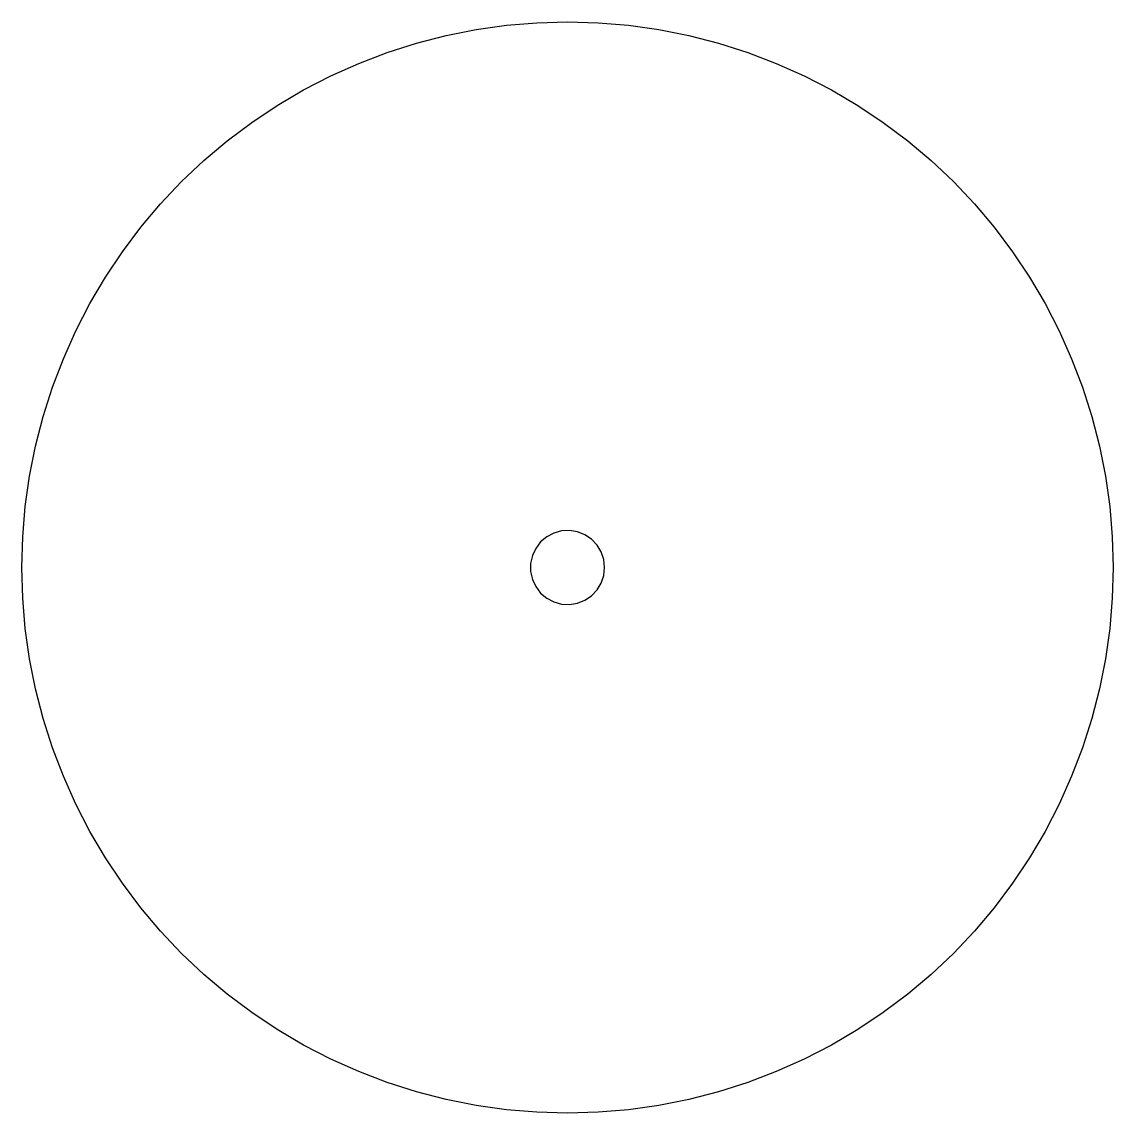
# Model space of a CAD drawing. Header units: millimetres. Extents: x 0 to 50, y 0 to 50.
import ezdxf

# ---------------------------------------------------------------- set-up
doc = ezdxf.new("R2010")
doc.units = ezdxf.units.MM
doc.layers.add('CUT', color=1, linetype='Continuous')

msp = doc.modelspace()

# ---------------------------------------------------------------- linework, layer by layer
at = {"layer": 'CUT'}
for points in [[(49.9607, 23.5982), (49.8428, 22.2009), (49.6468, 20.8123), (49.3732, 19.437), (49.0229, 18.0791), (48.5971, 16.743), (48.097, 15.4329), (47.5242, 14.1529), (46.8806, 12.907), (46.1681, 11.6992), (45.389, 10.5332), (44.5458, 9.4128), (43.6411, 8.3413), (42.6777, 7.3223), (41.6587, 6.3589), (40.5872, 5.4542), (39.4668, 4.611), (38.3008, 3.8319), (37.093, 3.1194), (35.8471, 2.4758), (34.5671, 1.903), (33.257, 1.4029), (31.9209, 0.9771), (30.563, 0.6268), (29.1877, 0.3532), (27.7991, 0.1572), (26.4018, 0.0393), (25, 0), (23.5982, 0.0393), (22.2009, 0.1572), (20.8123, 0.3532), (19.437, 0.6268), (18.0791, 0.9771), (16.743, 1.4029), (15.4329, 1.903), (14.1529, 2.4758), (12.907, 3.1194), (11.6992, 3.8319), (10.5332, 4.611), (9.4128, 5.4542), (8.3413, 6.3589), (7.3223, 7.3223), (6.3589, 8.3413), (5.4542, 9.4128), (4.611, 10.5332), (3.8319, 11.6992), (3.1194, 12.907), (2.4758, 14.1529), (1.903, 15.4329), (1.4029, 16.743), (0.9771, 18.0791), (0.6268, 19.437), (0.3532, 20.8123), (0.1572, 22.2009), (0.0393, 23.5982), (0, 25), (0.0393, 26.4018), (0.1572, 27.7991), (0.3532, 29.1877), (0.6268, 30.563), (0.9771, 31.9209), (1.4029, 33.257), (1.903, 34.5671), (2.4758, 35.8471), (3.1194, 37.093), (3.8319, 38.3008), (4.611, 39.4668), (5.4542, 40.5872), (6.3589, 41.6587), (7.3223, 42.6777), (8.3413, 43.6411), (9.4128, 44.5458), (10.5332, 45.389), (11.6992, 46.1681), (12.907, 46.8806), (14.1529, 47.5242), (15.4329, 48.097), (16.743, 48.5971), (18.0791, 49.0229), (19.437, 49.3732), (20.8123, 49.6468), (22.2009, 49.8428), (23.5982, 49.9607), (25, 50), (26.4018, 49.9607), (27.7991, 49.8428), (29.1877, 49.6468), (30.563, 49.3732), (31.9209, 49.0229), (33.257, 48.5971), (34.5671, 48.097), (35.8471, 47.5242), (37.093, 46.8806), (38.3008, 46.1681), (39.4668, 45.389), (40.5872, 44.5458), (41.6587, 43.6411), (42.6777, 42.6777), (43.6411, 41.6587), (44.5458, 40.5872), (45.389, 39.4668), (46.1681, 38.3008), (46.8806, 37.093), (47.5242, 35.8471), (48.097, 34.5671), (48.5971, 33.257), (49.0229, 31.9209), (49.3732, 30.563), (49.6468, 29.1877), (49.8428, 27.7991), (49.9607, 26.4018), (50, 25)], [(26.6603, 25.3654), (26.5429, 25.7138), (26.3534, 26.0288), (26.1006, 26.2957), (25.7963, 26.502), (25.4548, 26.638), (25.092, 26.6975), (24.725, 26.6776), (24.3708, 26.5793), (24.046, 26.4071), (23.7658, 26.1691), (23.5433, 25.8764), (23.389, 25.5428), (23.31, 25.1838), (23.31, 24.8162), (23.389, 24.4572), (23.5433, 24.1236), (23.7658, 23.8309), (24.046, 23.5929), (24.3708, 23.4207), (24.725, 23.3224), (25.092, 23.3025), (25.4548, 23.362), (25.7963, 23.498), (26.1006, 23.7043), (26.3534, 23.9712), (26.5429, 24.2862), (26.6603, 24.6346), (26.7, 25)]]:
    msp.add_lwpolyline(points, close=True, dxfattribs=at)

doc.saveas('drawing.dxf')
